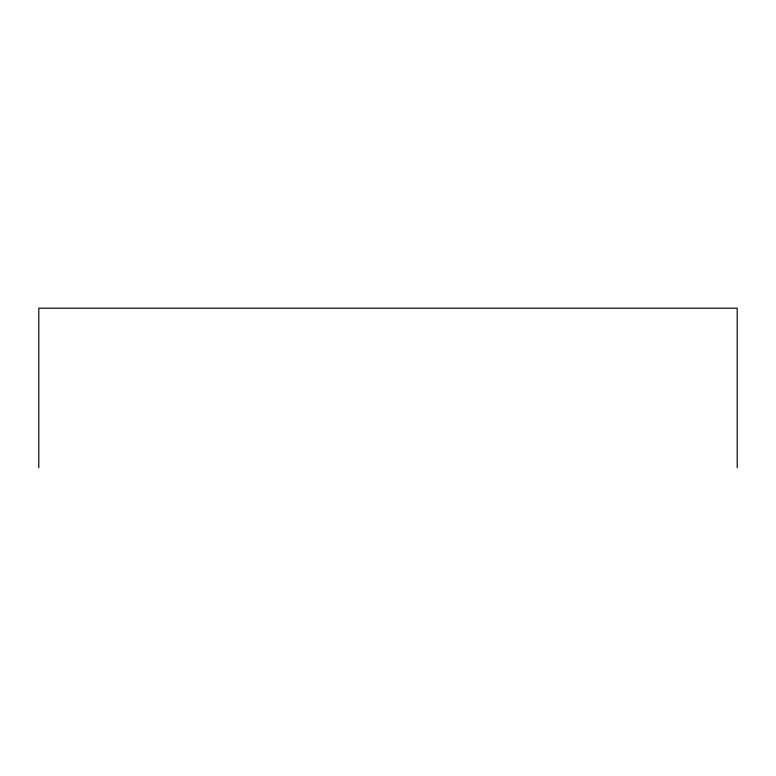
<?xml version="1.0" encoding="UTF-8"?>
<svg xmlns="http://www.w3.org/2000/svg" width="776" height="776" viewBox="0 0 776 776"><rect width="100%" height="100%" fill="white"/><g stroke="black" fill="none" stroke-linecap="round" stroke-linejoin="round"><path stroke-width="1.16" d="M737.2 467.782L737.2 308.217L38.8 308.217L38.8 467.782"/></g></svg>
